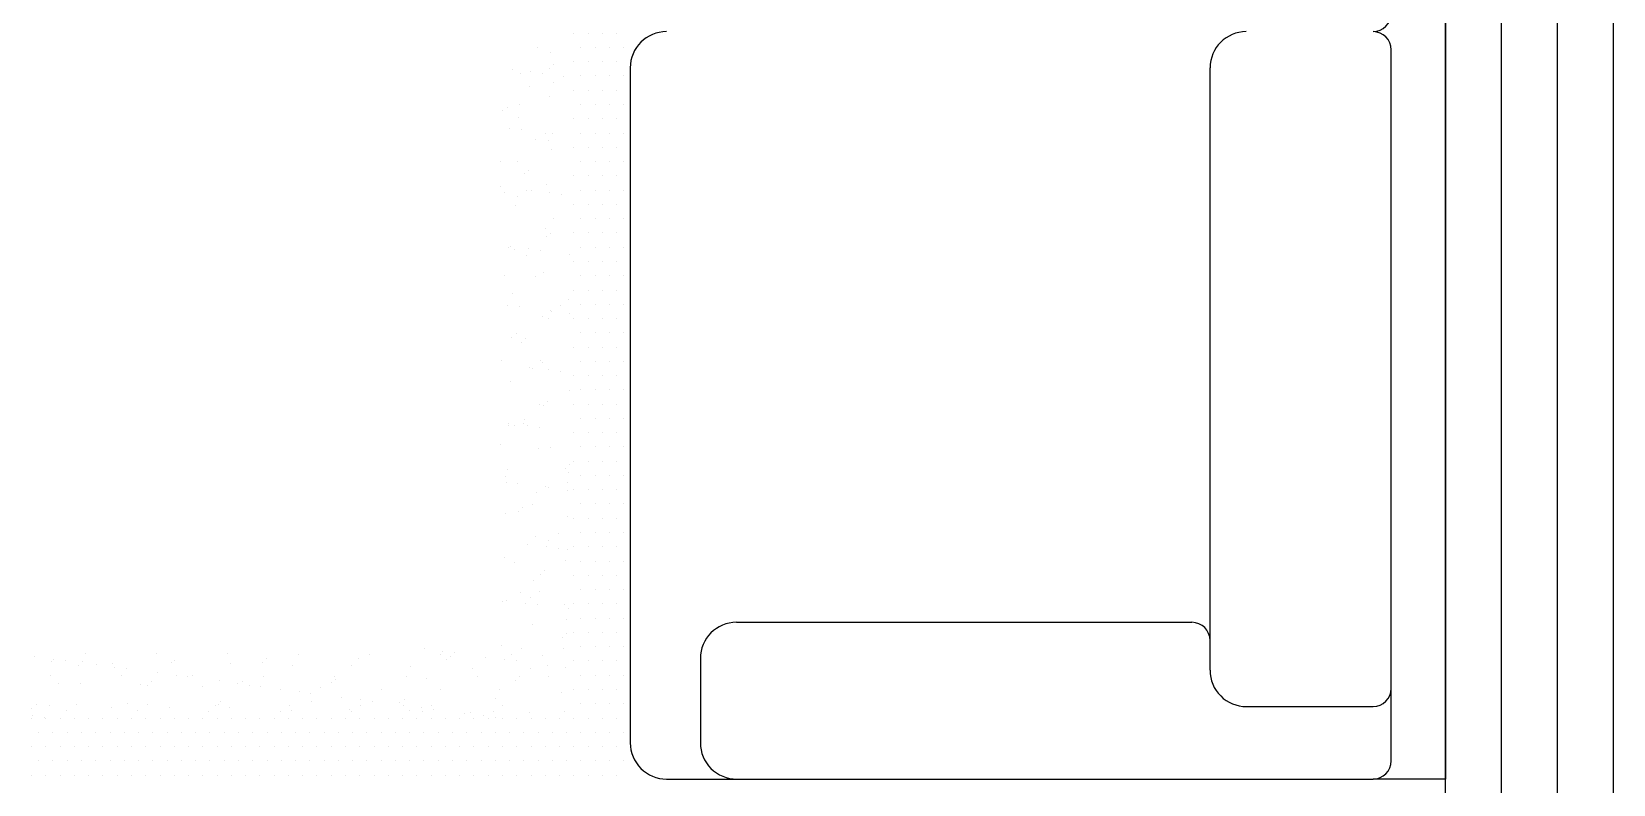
# Model space of a CAD drawing. Header units: millimetres. Extents: x -336 to -33, y -135 to 770.
# Drawn here: x -323.064 to -320.235, y 722.619 to 723.965 of the extents above; entities that cross this region are included whole.
import ezdxf

# ---------------------------------------------------------------- set-up
doc = ezdxf.new("R2010")
doc.units = ezdxf.units.MM
doc.header["$LTSCALE"] = 50
doc.header["$MEASUREMENT"] = 0
doc.layers.get('0').update_dxf_attribs({"linetype": 'CONTINUOUS'})
doc.layers.add('-HIDRO', color=8, linetype='CONTINUOUS')

# ---------------------------------------------------------------- blocks, each defined once
blk = doc.blocks.new('A$C7AFB675E')
at = {"color": 8}
for p, q in [((3.5035, 3.7432), (5.1585, 3.7432)), ((5.1585, 3.7432), (5.1585, 3.6632)), ((5.0585, 3.6832), (4.3535, 3.6832)), ((5.1385, 3.6832), (5.0585, 3.6832)), ((5.0785, 3.5232), (5.0785, 3.6632)), ((5.1585, 2.8832), (5.1585, 3.6632)), ((5.0385, 3.4832), (4.3735, 3.4832)), ((4.9855, 2.9606), (4.9855, 3.4632)), ((5.0255, 2.9206), (5.1185, 2.9206)), ((4.3509, 2.836), (4.3509, 2.836)), ((4.3735, 2.8432), (4.9185, 2.8432)), ((4.3824, 2.836), (4.3824, 2.836)), ((4.4139, 2.836), (4.4139, 2.836)), ((4.4454, 2.836), (4.4454, 2.836)), ((4.4769, 2.836), (4.4769, 2.836)), ((4.5084, 2.836), (4.5084, 2.836)), ((4.5399, 2.836), (4.5399, 2.836)), ((4.5714, 2.836), (4.5714, 2.836)), ((4.6029, 2.836), (4.6029, 2.836)), ((4.6344, 2.836), (4.6344, 2.836)), ((4.6659, 2.836), (4.6659, 2.836)), ((4.6974, 2.836), (4.6974, 2.836)), ((4.7289, 2.836), (4.7289, 2.836)), ((4.7604, 2.836), (4.7604, 2.836)), ((4.7919, 2.836), (4.7919, 2.836)), ((4.8234, 2.836), (4.8234, 2.836)), ((4.8549, 2.836), (4.8549, 2.836)), ((4.8864, 2.836), (4.8864, 2.836)), ((4.9179, 2.836), (4.9179, 2.836)), ((4.9185, 2.8432), (5.1185, 2.8432)), ((4.9494, 2.836), (4.9494, 2.836)), ((4.9809, 2.836), (4.9809, 2.836)), ((5.0124, 2.836), (5.0124, 2.836)), ((5.0439, 2.836), (5.0439, 2.836)), ((5.0754, 2.836), (5.0754, 2.836)), ((5.1069, 2.836), (5.1069, 2.836)), ((5.1384, 2.836), (5.1384, 2.836)), ((4.3352, 2.8282), (4.3352, 2.8282)), ((4.3352, 2.8124), (4.3352, 2.8124)), ((4.3509, 2.8203), (4.3509, 2.8203)), ((4.3667, 2.8282), (4.3667, 2.8282)), ((4.3667, 2.8124), (4.3667, 2.8124)), ((4.3824, 2.8203), (4.3824, 2.8203)), ((4.3982, 2.8282), (4.3982, 2.8282)), ((4.3982, 2.8124), (4.3982, 2.8124)), ((4.4139, 2.8203), (4.4139, 2.8203)), ((4.4297, 2.8282), (4.4297, 2.8282)), ((4.4297, 2.8124), (4.4297, 2.8124)), ((4.4454, 2.8203), (4.4454, 2.8203)), ((4.4612, 2.8282), (4.4612, 2.8282)), ((4.4612, 2.8124), (4.4612, 2.8124)), ((4.4769, 2.8203), (4.4769, 2.8203)), ((4.4927, 2.8282), (4.4927, 2.8282)), ((4.4927, 2.8124), (4.4927, 2.8124)), ((4.5084, 2.8203), (4.5084, 2.8203)), ((4.5242, 2.8282), (4.5242, 2.8282)), ((4.5242, 2.8124), (4.5242, 2.8124)), ((4.5399, 2.8203), (4.5399, 2.8203)), ((4.5557, 2.8282), (4.5557, 2.8282)), ((4.5557, 2.8124), (4.5557, 2.8124)), ((4.5714, 2.8203), (4.5714, 2.8203)), ((4.5872, 2.8282), (4.5872, 2.8282)), ((4.5872, 2.8124), (4.5872, 2.8124)), ((4.6029, 2.8203), (4.6029, 2.8203)), ((4.6187, 2.8282), (4.6187, 2.8282)), ((4.6187, 2.8124), (4.6187, 2.8124)), ((4.6344, 2.8203), (4.6344, 2.8203)), ((4.6502, 2.8282), (4.6502, 2.8282)), ((4.6502, 2.8124), (4.6502, 2.8124)), ((4.6659, 2.8203), (4.6659, 2.8203)), ((4.6817, 2.8282), (4.6817, 2.8282)), ((4.6817, 2.8124), (4.6817, 2.8124)), ((4.6974, 2.8203), (4.6974, 2.8203)), ((4.7132, 2.8282), (4.7132, 2.8282)), ((4.7132, 2.8124), (4.7132, 2.8124)), ((4.7289, 2.8203), (4.7289, 2.8203)), ((4.7447, 2.8282), (4.7447, 2.8282)), ((4.7447, 2.8124), (4.7447, 2.8124)), ((4.7604, 2.8203), (4.7604, 2.8203)), ((4.7762, 2.8282), (4.7762, 2.8282)), ((4.7762, 2.8124), (4.7762, 2.8124)), ((4.7919, 2.8203), (4.7919, 2.8203)), ((4.8077, 2.8282), (4.8077, 2.8282)), ((4.8077, 2.8124), (4.8077, 2.8124)), ((4.8234, 2.8203), (4.8234, 2.8203)), ((4.8392, 2.8282), (4.8392, 2.8282)), ((4.8392, 2.8124), (4.8392, 2.8124)), ((4.8549, 2.8203), (4.8549, 2.8203)), ((4.8707, 2.8282), (4.8707, 2.8282)), ((4.8707, 2.8124), (4.8707, 2.8124)), ((4.8864, 2.8203), (4.8864, 2.8203)), ((4.9022, 2.8282), (4.9022, 2.8282)), ((4.9022, 2.8124), (4.9022, 2.8124)), ((4.9179, 2.8203), (4.9179, 2.8203)), ((4.9337, 2.8282), (4.9337, 2.8282)), ((4.9337, 2.8124), (4.9337, 2.8124)), ((4.9494, 2.8203), (4.9494, 2.8203)), ((4.9652, 2.8282), (4.9652, 2.8282)), ((4.9652, 2.8124), (4.9652, 2.8124)), ((4.9809, 2.8203), (4.9809, 2.8203)), ((4.9967, 2.8282), (4.9967, 2.8282)), ((4.9967, 2.8124), (4.9967, 2.8124)), ((5.0124, 2.8203), (5.0124, 2.8203)), ((5.0282, 2.8282), (5.0282, 2.8282)), ((5.0282, 2.8124), (5.0282, 2.8124)), ((5.0439, 2.8203), (5.0439, 2.8203)), ((5.0597, 2.8282), (5.0597, 2.8282)), ((5.0597, 2.8124), (5.0597, 2.8124)), ((5.0754, 2.8203), (5.0754, 2.8203)), ((5.0912, 2.8282), (5.0912, 2.8282)), ((5.0912, 2.8124), (5.0912, 2.8124)), ((5.1069, 2.8203), (5.1069, 2.8203)), ((5.1227, 2.8282), (5.1227, 2.8282)), ((5.1227, 2.8124), (5.1227, 2.8124)), ((5.1384, 2.8203), (5.1384, 2.8203)), ((5.1542, 2.8282), (5.1542, 2.8282)), ((5.1542, 2.8124), (5.1542, 2.8124)), ((4.3352, 2.7967), (4.3352, 2.7967)), ((4.3509, 2.8045), (4.3509, 2.8045)), ((4.3667, 2.7967), (4.3667, 2.7967)), ((4.3824, 2.8045), (4.3824, 2.8045)), ((4.3982, 2.7967), (4.3982, 2.7967)), ((4.4139, 2.8045), (4.4139, 2.8045)), ((4.4297, 2.7967), (4.4297, 2.7967)), ((4.4454, 2.8045), (4.4454, 2.8045)), ((4.4612, 2.7967), (4.4612, 2.7967)), ((4.4769, 2.8045), (4.4769, 2.8045)), ((4.4927, 2.7967), (4.4927, 2.7967)), ((4.5084, 2.8045), (4.5084, 2.8045)), ((4.5242, 2.7967), (4.5242, 2.7967)), ((4.5399, 2.8045), (4.5399, 2.8045)), ((4.5557, 2.7967), (4.5557, 2.7967)), ((4.5714, 2.8045), (4.5714, 2.8045)), ((4.5872, 2.7967), (4.5872, 2.7967)), ((4.6029, 2.8045), (4.6029, 2.8045)), ((4.6187, 2.7967), (4.6187, 2.7967)), ((4.6344, 2.8045), (4.6344, 2.8045)), ((4.6502, 2.7967), (4.6502, 2.7967)), ((4.6659, 2.8045), (4.6659, 2.8045)), ((4.6817, 2.7967), (4.6817, 2.7967)), ((4.6974, 2.8045), (4.6974, 2.8045)), ((4.7132, 2.7967), (4.7132, 2.7967)), ((4.7289, 2.8045), (4.7289, 2.8045)), ((4.7447, 2.7967), (4.7447, 2.7967)), ((4.7604, 2.8045), (4.7604, 2.8045)), ((4.7762, 2.7967), (4.7762, 2.7967)), ((4.7919, 2.8045), (4.7919, 2.8045)), ((4.8077, 2.7967), (4.8077, 2.7967)), ((4.8234, 2.8045), (4.8234, 2.8045)), ((4.8392, 2.7967), (4.8392, 2.7967)), ((4.8549, 2.8045), (4.8549, 2.8045)), ((4.8707, 2.7967), (4.8707, 2.7967)), ((4.8864, 2.8045), (4.8864, 2.8045)), ((4.9022, 2.7967), (4.9022, 2.7967)), ((4.9179, 2.8045), (4.9179, 2.8045)), ((4.9337, 2.7967), (4.9337, 2.7967)), ((4.9494, 2.8045), (4.9494, 2.8045)), ((4.9652, 2.7967), (4.9652, 2.7967)), ((4.9809, 2.8045), (4.9809, 2.8045)), ((4.9967, 2.7967), (4.9967, 2.7967)), ((5.0124, 2.8045), (5.0124, 2.8045)), ((5.0282, 2.7967), (5.0282, 2.7967)), ((5.0439, 2.8045), (5.0439, 2.8045)), ((5.0597, 2.7967), (5.0597, 2.7967)), ((5.0754, 2.8045), (5.0754, 2.8045)), ((5.0912, 2.7967), (5.0912, 2.7967)), ((5.1069, 2.8045), (5.1069, 2.8045)), ((5.1227, 2.7967), (5.1227, 2.7967)), ((5.1384, 2.8045), (5.1384, 2.8045)), ((5.1542, 2.7967), (5.1542, 2.7967)), ((4.3352, 2.7809), (4.3352, 2.7809)), ((4.3509, 2.7888), (4.3509, 2.7888)), ((4.3667, 2.7809), (4.3667, 2.7809)), ((4.3824, 2.7888), (4.3824, 2.7888)), ((4.3982, 2.7809), (4.3982, 2.7809)), ((4.4139, 2.7888), (4.4139, 2.7888)), ((4.4297, 2.7809), (4.4297, 2.7809)), ((4.4454, 2.7888), (4.4454, 2.7888)), ((4.4612, 2.7809), (4.4612, 2.7809)), ((4.4769, 2.7888), (4.4769, 2.7888)), ((4.4927, 2.7809), (4.4927, 2.7809)), ((4.5084, 2.7888), (4.5084, 2.7888)), ((4.5242, 2.7809), (4.5242, 2.7809)), ((4.5399, 2.7888), (4.5399, 2.7888)), ((4.5557, 2.7809), (4.5557, 2.7809)), ((4.5714, 2.7888), (4.5714, 2.7888)), ((4.579, 2.7764), (4.579, 2.7764)), ((4.5872, 2.7809), (4.5872, 2.7809)), ((4.6029, 2.7888), (4.6029, 2.7888)), ((4.6187, 2.7809), (4.6187, 2.7809)), ((4.6344, 2.7888), (4.6344, 2.7888)), ((4.6502, 2.7809), (4.6502, 2.7809)), ((4.6659, 2.7888), (4.6659, 2.7888)), ((4.6817, 2.7809), (4.6817, 2.7809)), ((4.6974, 2.7888), (4.6974, 2.7888)), ((4.7132, 2.7809), (4.7132, 2.7809)), ((4.7289, 2.7888), (4.7289, 2.7888)), ((4.7447, 2.7809), (4.7447, 2.7809)), ((4.7604, 2.7888), (4.7604, 2.7888)), ((4.7762, 2.7809), (4.7762, 2.7809)), ((4.7919, 2.7888), (4.7919, 2.7888)), ((4.8077, 2.7809), (4.8077, 2.7809)), ((4.8115, 2.7762), (4.8115, 2.7762)), ((4.8234, 2.7888), (4.8234, 2.7888)), ((4.8392, 2.7809), (4.8392, 2.7809)), ((4.8549, 2.7888), (4.8549, 2.7888)), ((4.8707, 2.7809), (4.8707, 2.7809)), ((4.8864, 2.7888), (4.8864, 2.7888)), ((4.9022, 2.7809), (4.9022, 2.7809)), ((4.9179, 2.7888), (4.9179, 2.7888)), ((4.9337, 2.7809), (4.9337, 2.7809)), ((4.9494, 2.7888), (4.9494, 2.7888)), ((4.9652, 2.7809), (4.9652, 2.7809)), ((4.9809, 2.7888), (4.9809, 2.7888)), ((4.9967, 2.7809), (4.9967, 2.7809)), ((5.0124, 2.7888), (5.0124, 2.7888)), ((5.0282, 2.7809), (5.0282, 2.7809)), ((5.0439, 2.7888), (5.0439, 2.7888)), ((5.0597, 2.7809), (5.0597, 2.7809)), ((5.0754, 2.7888), (5.0754, 2.7888)), ((5.0912, 2.7809), (5.0912, 2.7809)), ((5.1069, 2.7888), (5.1069, 2.7888)), ((5.1227, 2.7809), (5.1227, 2.7809)), ((5.1384, 2.7888), (5.1384, 2.7888)), ((5.1542, 2.7809), (5.1542, 2.7809)), ((4.3696, 2.759), (4.3696, 2.759)), ((4.3828, 2.7696), (4.3828, 2.7696)), ((4.3896, 2.759), (4.3896, 2.759)), ((4.5128, 2.7676), (4.5128, 2.7676)), ((4.6295, 2.775), (4.6295, 2.775)), ((4.6354, 2.7667), (4.6354, 2.7667)), ((4.6444, 2.7759), (4.6444, 2.7759)), ((4.7083, 2.7658), (4.7083, 2.7658)), ((4.7297, 2.7759), (4.7297, 2.7759)), ((4.8157, 2.7715), (4.8157, 2.7715)), ((4.8197, 2.7754), (4.8197, 2.7754)), ((4.8316, 2.7735), (4.8316, 2.7735)), ((4.8399, 2.774), (4.8399, 2.774)), ((4.8683, 2.7738), (4.8683, 2.7738)), ((4.8879, 2.7638), (4.8879, 2.7638)), ((4.9038, 2.7639), (4.9038, 2.7639)), ((4.9052, 2.7737), (4.9052, 2.7737)), ((4.9168, 2.7722), (4.9168, 2.7722)), ((4.9654, 2.7706), (4.9654, 2.7706)), ((4.9705, 2.7749), (4.9705, 2.7749)), ((4.9823, 2.773), (4.9823, 2.773)), ((4.9977, 2.7727), (4.9977, 2.7727)), ((5.0019, 2.7681), (5.0019, 2.7681)), ((5.0139, 2.769), (5.0139, 2.769)), ((5.0354, 2.7721), (5.0354, 2.7721)), ((5.0625, 2.7674), (5.0625, 2.7674)), ((5.0841, 2.7705), (5.0841, 2.7705)), ((5.0912, 2.7652), (5.0912, 2.7652)), ((5.1069, 2.773), (5.1069, 2.773)), ((5.1227, 2.7652), (5.1227, 2.7652)), ((5.1384, 2.773), (5.1384, 2.773)), ((5.1542, 2.7652), (5.1542, 2.7652)), ((4.3566, 2.7557), (4.3566, 2.7557)), ((4.3738, 2.7543), (4.3738, 2.7543)), ((4.3795, 2.7463), (4.3795, 2.7463)), ((4.4052, 2.7541), (4.4052, 2.7541)), ((4.4459, 2.7493), (4.4459, 2.7493)), ((4.4462, 2.7573), (4.4462, 2.7573)), ((4.4537, 2.7525), (4.4537, 2.7525)), ((4.4634, 2.7565), (4.4634, 2.7565)), ((4.5023, 2.7509), (4.5023, 2.7509)), ((4.5111, 2.7545), (4.5111, 2.7545)), ((4.5403, 2.7585), (4.5403, 2.7585)), ((4.5508, 2.7493), (4.5508, 2.7493)), ((4.5558, 2.7555), (4.5558, 2.7555)), ((4.56, 2.7509), (4.56, 2.7509)), ((4.575, 2.7444), (4.575, 2.7444)), ((4.5994, 2.7477), (4.5994, 2.7477)), ((4.6417, 2.7554), (4.6417, 2.7554)), ((4.6421, 2.7561), (4.6421, 2.7561)), ((4.648, 2.7461), (4.648, 2.7461)), ((4.6496, 2.7531), (4.6496, 2.7531)), ((4.6965, 2.7446), (4.6965, 2.7446)), ((4.6985, 2.7463), (4.6985, 2.7463)), ((4.7066, 2.7526), (4.7066, 2.7526)), ((4.742, 2.7521), (4.742, 2.7521)), ((4.7451, 2.743), (4.7451, 2.743)), ((4.7463, 2.7474), (4.7463, 2.7474)), ((4.7705, 2.7425), (4.7705, 2.7425)), ((4.7928, 2.7556), (4.7928, 2.7556)), ((4.7936, 2.7414), (4.7936, 2.7414)), ((4.8358, 2.7496), (4.8358, 2.7496)), ((4.8372, 2.7535), (4.8372, 2.7535)), ((4.8947, 2.7531), (4.8947, 2.7531)), ((4.9021, 2.7508), (4.9021, 2.7508)), ((4.9282, 2.7486), (4.9282, 2.7486)), ((4.9325, 2.744), (4.9325, 2.744)), ((4.951, 2.7434), (4.951, 2.7434)), ((5.022, 2.7462), (5.022, 2.7462)), ((5.0327, 2.7517), (5.0327, 2.7517)), ((5.0454, 2.7526), (5.0454, 2.7526)), ((5.0912, 2.7494), (5.0912, 2.7494)), ((5.1069, 2.7573), (5.1069, 2.7573)), ((5.1069, 2.7415), (5.1069, 2.7415)), ((5.1227, 2.7494), (5.1227, 2.7494)), ((5.1384, 2.7573), (5.1384, 2.7573)), ((5.1384, 2.7415), (5.1384, 2.7415)), ((5.1542, 2.7494), (5.1542, 2.7494)), ((4.3508, 2.7411), (4.3508, 2.7411)), ((4.3778, 2.7331), (4.3778, 2.7331)), ((4.3939, 2.7324), (4.3939, 2.7324)), ((4.4527, 2.7386), (4.4527, 2.7386)), ((4.4863, 2.7314), (4.4863, 2.7314)), ((4.4906, 2.7268), (4.4906, 2.7268)), ((4.5084, 2.734), (4.5084, 2.734)), ((4.509, 2.7289), (4.509, 2.7289)), ((4.5733, 2.7313), (4.5733, 2.7313)), ((4.5801, 2.729), (4.5801, 2.729)), ((4.6034, 2.7382), (4.6034, 2.7382)), ((4.6726, 2.728), (4.6726, 2.728)), ((4.7039, 2.7322), (4.7039, 2.7322)), ((4.7052, 2.7357), (4.7052, 2.7357)), ((4.7616, 2.726), (4.7616, 2.726)), ((4.7664, 2.7255), (4.7664, 2.7255)), ((4.7688, 2.7294), (4.7688, 2.7294)), ((4.8422, 2.7398), (4.8422, 2.7398)), ((4.856, 2.7352), (4.856, 2.7352)), ((4.8588, 2.7245), (4.8588, 2.7245)), ((4.8907, 2.7382), (4.8907, 2.7382)), ((4.8994, 2.7303), (4.8994, 2.7303)), ((4.9393, 2.7366), (4.9393, 2.7366)), ((4.9578, 2.7328), (4.9578, 2.7328)), ((4.9643, 2.7275), (4.9643, 2.7275)), ((4.966, 2.7407), (4.966, 2.7407)), ((4.9878, 2.735), (4.9878, 2.735)), ((5.0364, 2.7334), (5.0364, 2.7334)), ((5.085, 2.7319), (5.085, 2.7319)), ((5.0912, 2.7337), (5.0912, 2.7337)), ((5.1069, 2.7258), (5.1069, 2.7258)), ((5.1227, 2.7337), (5.1227, 2.7337)), ((5.1384, 2.7258), (5.1384, 2.7258)), ((5.1542, 2.7337), (5.1542, 2.7337)), ((4.3751, 2.7127), (4.3751, 2.7127)), ((4.3802, 2.7216), (4.3802, 2.7216)), ((4.4139, 2.7207), (4.4139, 2.7207)), ((4.4169, 2.7073), (4.4169, 2.7073)), ((4.4288, 2.72), (4.4288, 2.72)), ((4.44, 2.7099), (4.44, 2.7099)), ((4.4417, 2.723), (4.4417, 2.723)), ((4.4774, 2.7184), (4.4774, 2.7184)), ((4.5158, 2.7183), (4.5158, 2.7183)), ((4.5259, 2.7168), (4.5259, 2.7168)), ((4.5706, 2.7108), (4.5706, 2.7108)), ((4.5721, 2.7086), (4.5721, 2.7086)), ((4.5745, 2.7152), (4.5745, 2.7152)), ((4.623, 2.7137), (4.623, 2.7137)), ((4.6355, 2.708), (4.6355, 2.708)), ((4.6372, 2.7212), (4.6372, 2.7212)), ((4.6665, 2.7178), (4.6665, 2.7178)), ((4.6716, 2.7121), (4.6716, 2.7121)), ((4.6768, 2.7233), (4.6768, 2.7233)), ((4.7201, 2.7105), (4.7201, 2.7105)), ((4.7661, 2.7089), (4.7661, 2.7089)), ((4.7683, 2.7154), (4.7683, 2.7154)), ((4.7687, 2.7089), (4.7687, 2.7089)), ((4.8172, 2.7073), (4.8172, 2.7073)), ((4.8327, 2.7193), (4.8327, 2.7193)), ((4.863, 2.7199), (4.863, 2.7199)), ((4.9191, 2.7149), (4.9191, 2.7149)), ((4.9526, 2.7221), (4.9526, 2.7221)), ((4.9616, 2.7071), (4.9616, 2.7071)), ((5.0141, 2.723), (5.0141, 2.723)), ((5.0209, 2.7124), (5.0209, 2.7124)), ((5.0282, 2.7174), (5.0282, 2.7174)), ((5.045, 2.7211), (5.045, 2.7211)), ((5.0493, 2.7165), (5.0493, 2.7165)), ((5.0912, 2.7179), (5.0912, 2.7179)), ((5.1069, 2.71), (5.1069, 2.71)), ((5.1227, 2.7179), (5.1227, 2.7179)), ((5.1384, 2.71), (5.1384, 2.71)), ((5.1542, 2.7179), (5.1542, 2.7179)), ((4.4211, 2.7027), (4.4211, 2.7027)), ((4.477, 2.7004), (4.477, 2.7004)), ((4.5039, 2.6998), (4.5039, 2.6998)), ((4.5107, 2.7049), (4.5107, 2.7049)), ((4.6031, 2.7039), (4.6031, 2.7039)), ((4.6969, 2.7014), (4.6969, 2.7014)), ((4.7893, 2.7004), (4.7893, 2.7004)), ((4.8247, 2.7056), (4.8247, 2.7056)), ((4.831, 2.7062), (4.831, 2.7062)), ((4.8658, 2.7057), (4.8658, 2.7057)), ((4.9144, 2.7041), (4.9144, 2.7041)), ((4.9629, 2.7025), (4.9629, 2.7025)), ((5.0115, 2.701), (5.0115, 2.701)), ((5.0265, 2.7043), (5.0265, 2.7043)), ((5.06, 2.6994), (5.06, 2.6994)), ((5.0693, 2.6945), (5.0693, 2.6945)), ((5.0772, 2.7027), (5.0772, 2.7027)), ((5.084, 2.6921), (5.084, 2.6921)), ((5.0904, 2.6942), (5.0904, 2.6942)), ((5.0912, 2.7022), (5.0912, 2.7022)), ((5.1069, 2.6943), (5.1069, 2.6943)), ((5.1227, 2.7022), (5.1227, 2.7022)), ((5.1384, 2.6943), (5.1384, 2.6943)), ((5.1542, 2.7022), (5.1542, 2.7022)), ((5.0238, 2.6838), (5.0238, 2.6838)), ((5.0453, 2.6742), (5.0453, 2.6742)), ((5.0887, 2.6811), (5.0887, 2.6811)), ((5.0912, 2.6864), (5.0912, 2.6864)), ((5.1069, 2.6785), (5.1069, 2.6785)), ((5.1227, 2.6864), (5.1227, 2.6864)), ((5.1384, 2.6785), (5.1384, 2.6785)), ((5.1542, 2.6864), (5.1542, 2.6864)), ((5.0367, 2.669), (5.0367, 2.669)), ((5.0853, 2.6674), (5.0853, 2.6674)), ((5.086, 2.6606), (5.086, 2.6606)), ((5.0912, 2.6707), (5.0912, 2.6707)), ((5.0912, 2.6549), (5.0912, 2.6549)), ((5.1069, 2.6628), (5.1069, 2.6628)), ((5.1227, 2.6707), (5.1227, 2.6707)), ((5.1227, 2.6549), (5.1227, 2.6549)), ((5.1384, 2.6628), (5.1384, 2.6628)), ((5.1542, 2.6707), (5.1542, 2.6707)), ((5.1542, 2.6549), (5.1542, 2.6549)), ((5.0175, 2.6365), (5.0175, 2.6365)), ((5.0193, 2.6496), (5.0193, 2.6496)), ((5.0229, 2.6453), (5.0229, 2.6453)), ((5.0271, 2.6407), (5.0271, 2.6407)), ((5.0912, 2.6392), (5.0912, 2.6392)), ((5.1069, 2.647), (5.1069, 2.647)), ((5.1227, 2.6392), (5.1227, 2.6392)), ((5.1384, 2.647), (5.1384, 2.647)), ((5.1542, 2.6392), (5.1542, 2.6392)), ((5.0207, 2.6339), (5.0207, 2.6339)), ((5.0592, 2.6334), (5.0592, 2.6334)), ((5.0771, 2.6242), (5.0771, 2.6242)), ((5.0815, 2.6264), (5.0815, 2.6264)), ((5.0912, 2.6234), (5.0912, 2.6234)), ((5.1069, 2.6313), (5.1069, 2.6313)), ((5.1227, 2.6234), (5.1227, 2.6234)), ((5.1384, 2.6313), (5.1384, 2.6313)), ((5.1542, 2.6234), (5.1542, 2.6234)), ((5.0148, 2.616), (5.0148, 2.616)), ((5.0472, 2.6188), (5.0472, 2.6188)), ((5.0797, 2.6132), (5.0797, 2.6132)), ((5.0838, 2.6136), (5.0838, 2.6136)), ((5.0912, 2.6077), (5.0912, 2.6077)), ((5.1069, 2.6155), (5.1069, 2.6155)), ((5.1227, 2.6077), (5.1227, 2.6077)), ((5.1384, 2.6155), (5.1384, 2.6155)), ((5.1542, 2.6077), (5.1542, 2.6077)), ((5.0343, 2.6009), (5.0343, 2.6009)), ((5.0451, 2.5957), (5.0451, 2.5957)), ((5.0702, 2.5937), (5.0702, 2.5937)), ((5.0745, 2.589), (5.0745, 2.589)), ((5.077, 2.5928), (5.077, 2.5928)), ((5.0828, 2.5993), (5.0828, 2.5993)), ((5.0912, 2.5919), (5.0912, 2.5919)), ((5.1069, 2.5998), (5.1069, 2.5998)), ((5.1069, 2.584), (5.1069, 2.584)), ((5.1227, 2.5919), (5.1227, 2.5919)), ((5.1384, 2.5998), (5.1384, 2.5998)), ((5.1384, 2.584), (5.1384, 2.584)), ((5.1542, 2.5919), (5.1542, 2.5919)), ((5.0595, 2.5689), (5.0595, 2.5689)), ((5.0912, 2.5762), (5.0912, 2.5762)), ((5.1069, 2.5683), (5.1069, 2.5683)), ((5.1227, 2.5762), (5.1227, 2.5762)), ((5.1384, 2.5683), (5.1384, 2.5683)), ((5.1542, 2.5762), (5.1542, 2.5762)), ((5.0206, 2.5555), (5.0206, 2.5555)), ((5.0725, 2.5585), (5.0725, 2.5585)), ((5.0912, 2.5604), (5.0912, 2.5604)), ((5.1069, 2.5525), (5.1069, 2.5525)), ((5.1227, 2.5604), (5.1227, 2.5604)), ((5.1384, 2.5525), (5.1384, 2.5525)), ((5.1542, 2.5604), (5.1542, 2.5604)), ((5.0251, 2.543), (5.0251, 2.543)), ((5.0334, 2.535), (5.0334, 2.535)), ((5.0708, 2.5454), (5.0708, 2.5454)), ((5.0769, 2.5457), (5.0769, 2.5457)), ((5.082, 2.5334), (5.082, 2.5334)), ((5.0837, 2.5351), (5.0837, 2.5351)), ((5.0912, 2.5447), (5.0912, 2.5447)), ((5.1069, 2.5368), (5.1069, 2.5368)), ((5.1227, 2.5447), (5.1227, 2.5447)), ((5.1384, 2.5368), (5.1384, 2.5368)), ((5.1542, 2.5447), (5.1542, 2.5447)), ((5.045, 2.5172), (5.045, 2.5172)), ((5.0481, 2.5179), (5.0481, 2.5179)), ((5.0681, 2.5249), (5.0681, 2.5249)), ((5.0912, 2.5289), (5.0912, 2.5289)), ((5.1069, 2.521), (5.1069, 2.521)), ((5.1227, 2.5289), (5.1227, 2.5289)), ((5.1384, 2.521), (5.1384, 2.521)), ((5.1542, 2.5289), (5.1542, 2.5289)), ((5.0524, 2.5133), (5.0524, 2.5133)), ((5.057, 2.5009), (5.057, 2.5009)), ((5.0912, 2.5132), (5.0912, 2.5132)), ((5.0912, 2.4974), (5.0912, 2.4974)), ((5.1069, 2.5053), (5.1069, 2.5053)), ((5.1227, 2.5132), (5.1227, 2.5132)), ((5.1227, 2.4974), (5.1227, 2.4974)), ((5.1384, 2.5053), (5.1384, 2.5053)), ((5.1542, 2.5132), (5.1542, 2.5132)), ((5.1542, 2.4974), (5.1542, 2.4974)), ((5.0636, 2.4907), (5.0636, 2.4907)), ((5.0724, 2.4914), (5.0724, 2.4914)), ((5.0912, 2.4817), (5.0912, 2.4817)), ((5.1069, 2.4895), (5.1069, 2.4895)), ((5.1227, 2.4817), (5.1227, 2.4817)), ((5.1384, 2.4895), (5.1384, 2.4895)), ((5.1542, 2.4817), (5.1542, 2.4817)), ((5.0205, 2.477), (5.0205, 2.477)), ((5.0337, 2.4705), (5.0337, 2.4705)), ((5.0619, 2.4776), (5.0619, 2.4776)), ((5.0768, 2.4673), (5.0768, 2.4673)), ((5.0823, 2.4689), (5.0823, 2.4689)), ((5.0912, 2.4659), (5.0912, 2.4659)), ((5.1069, 2.4738), (5.1069, 2.4738)), ((5.1227, 2.4659), (5.1227, 2.4659)), ((5.1384, 2.4738), (5.1384, 2.4738)), ((5.1542, 2.4659), (5.1542, 2.4659)), ((5.0592, 2.4571), (5.0592, 2.4571)), ((5.0836, 2.4566), (5.0836, 2.4566)), ((5.0912, 2.4502), (5.0912, 2.4502)), ((5.1069, 2.458), (5.1069, 2.458)), ((5.1227, 2.4502), (5.1227, 2.4502)), ((5.1384, 2.458), (5.1384, 2.458)), ((5.1542, 2.4502), (5.1542, 2.4502)), ((5.026, 2.4422), (5.026, 2.4422)), ((5.0302, 2.4375), (5.0302, 2.4375)), ((5.0448, 2.4387), (5.0448, 2.4387)), ((5.0562, 2.4349), (5.0562, 2.4349)), ((5.0912, 2.4344), (5.0912, 2.4344)), ((5.1069, 2.4423), (5.1069, 2.4423)), ((5.1227, 2.4344), (5.1227, 2.4344)), ((5.1384, 2.4423), (5.1384, 2.4423)), ((5.1542, 2.4344), (5.1542, 2.4344)), ((5.0503, 2.4156), (5.0503, 2.4156)), ((5.0529, 2.4097), (5.0529, 2.4097)), ((5.0547, 2.4229), (5.0547, 2.4229)), ((5.0912, 2.4187), (5.0912, 2.4187)), ((5.1069, 2.4265), (5.1069, 2.4265)), ((5.1069, 2.4108), (5.1069, 2.4108)), ((5.1227, 2.4187), (5.1227, 2.4187)), ((5.1384, 2.4265), (5.1384, 2.4265)), ((5.1384, 2.4108), (5.1384, 2.4108)), ((5.1542, 2.4187), (5.1542, 2.4187)), ((5.0203, 2.3985), (5.0203, 2.3985)), ((5.0313, 2.4024), (5.0313, 2.4024)), ((5.0798, 2.4008), (5.0798, 2.4008)), ((5.0912, 2.4029), (5.0912, 2.4029)), ((5.1069, 2.395), (5.1069, 2.395)), ((5.1227, 2.4029), (5.1227, 2.4029)), ((5.1384, 2.395), (5.1384, 2.395)), ((5.1542, 2.4029), (5.1542, 2.4029)), ((5.0502, 2.3893), (5.0502, 2.3893)), ((5.0733, 2.3905), (5.0733, 2.3905)), ((5.0767, 2.3888), (5.0767, 2.3888)), ((5.0776, 2.3859), (5.0776, 2.3859)), ((5.0834, 2.3782), (5.0834, 2.3782)), ((5.0912, 2.3872), (5.0912, 2.3872)), ((5.1069, 2.3793), (5.1069, 2.3793)), ((5.1227, 2.3872), (5.1227, 2.3872)), ((5.1384, 2.3793), (5.1384, 2.3793)), ((5.1542, 2.3872), (5.1542, 2.3872)), ((5.0447, 2.3603), (5.0447, 2.3603)), ((5.0565, 2.3705), (5.0565, 2.3705)), ((5.0912, 2.3714), (5.0912, 2.3714)), ((5.1069, 2.3635), (5.1069, 2.3635)), ((5.1227, 2.3714), (5.1227, 2.3714)), ((5.1384, 2.3635), (5.1384, 2.3635)), ((5.1542, 2.3714), (5.1542, 2.3714)), ((5.0282, 2.3399), (5.0282, 2.3399)), ((5.044, 2.3419), (5.044, 2.3419)), ((5.0457, 2.355), (5.0457, 2.355)), ((5.0912, 2.3557), (5.0912, 2.3557)), ((5.0912, 2.3399), (5.0912, 2.3399)), ((5.1069, 2.3478), (5.1069, 2.3478)), ((5.1227, 2.3557), (5.1227, 2.3557)), ((5.1227, 2.3399), (5.1227, 2.3399)), ((5.1384, 2.3478), (5.1384, 2.3478)), ((5.1542, 2.3557), (5.1542, 2.3557)), ((5.1542, 2.3399), (5.1542, 2.3399)), ((5.0304, 2.3365), (5.0304, 2.3365)), ((5.079, 2.3349), (5.079, 2.3349)), ((5.0912, 2.3242), (5.0912, 2.3242)), ((5.1069, 2.332), (5.1069, 2.332)), ((5.1227, 2.3242), (5.1227, 2.3242)), ((5.1384, 2.332), (5.1384, 2.332)), ((5.1542, 2.3242), (5.1542, 2.3242)), ((5.0202, 2.32), (5.0202, 2.32)), ((5.0413, 2.3214), (5.0413, 2.3214)), ((5.0512, 2.3148), (5.0512, 2.3148)), ((5.0554, 2.3101), (5.0554, 2.3101)), ((5.0765, 2.3103), (5.0765, 2.3103)), ((5.0912, 2.3084), (5.0912, 2.3084)), ((5.1069, 2.3163), (5.1069, 2.3163)), ((5.1227, 2.3084), (5.1227, 2.3084)), ((5.1384, 2.3163), (5.1384, 2.3163)), ((5.1542, 2.3084), (5.1542, 2.3084)), ((5.0368, 2.2872), (5.0368, 2.2872)), ((5.0541, 2.3024), (5.0541, 2.3024)), ((5.0755, 2.2882), (5.0755, 2.2882)), ((5.0833, 2.2997), (5.0833, 2.2997)), ((5.0912, 2.2927), (5.0912, 2.2927)), ((5.1069, 2.3005), (5.1069, 2.3005)), ((5.1227, 2.2927), (5.1227, 2.2927)), ((5.1384, 2.3005), (5.1384, 2.3005)), ((5.1542, 2.2927), (5.1542, 2.2927)), ((5.0307, 2.272), (5.0307, 2.272)), ((5.0351, 2.2741), (5.0351, 2.2741)), ((5.0445, 2.2818), (5.0445, 2.2818)), ((5.0793, 2.2704), (5.0793, 2.2704)), ((5.0912, 2.2769), (5.0912, 2.2769)), ((5.1069, 2.2848), (5.1069, 2.2848)), ((5.1227, 2.2769), (5.1227, 2.2769)), ((5.1384, 2.2848), (5.1384, 2.2848)), ((5.1542, 2.2769), (5.1542, 2.2769)), ((5.0324, 2.2536), (5.0324, 2.2536)), ((5.0912, 2.2612), (5.0912, 2.2612)), ((5.1069, 2.269), (5.1069, 2.269)), ((5.1069, 2.2533), (5.1069, 2.2533)), ((5.1227, 2.2612), (5.1227, 2.2612)), ((5.1384, 2.269), (5.1384, 2.269)), ((5.1384, 2.2533), (5.1384, 2.2533)), ((5.1542, 2.2612), (5.1542, 2.2612)), ((5.02, 2.2416), (5.02, 2.2416)), ((5.0291, 2.239), (5.0291, 2.239)), ((5.0532, 2.2364), (5.0532, 2.2364)), ((5.0912, 2.2454), (5.0912, 2.2454)), ((5.1069, 2.2375), (5.1069, 2.2375)), ((5.1227, 2.2454), (5.1227, 2.2454)), ((5.1384, 2.2375), (5.1384, 2.2375)), ((5.1542, 2.2454), (5.1542, 2.2454)), ((5.0279, 2.2194), (5.0279, 2.2194)), ((5.0333, 2.2344), (5.0333, 2.2344)), ((5.0764, 2.2318), (5.0764, 2.2318)), ((5.0831, 2.2212), (5.0831, 2.2212)), ((5.0912, 2.2297), (5.0912, 2.2297)), ((5.1069, 2.2218), (5.1069, 2.2218)), ((5.1227, 2.2297), (5.1227, 2.2297)), ((5.1384, 2.2218), (5.1384, 2.2218)), ((5.1542, 2.2297), (5.1542, 2.2297)), ((5.0261, 2.2062), (5.0261, 2.2062)), ((5.0283, 2.2039), (5.0283, 2.2039)), ((5.0444, 2.2033), (5.0444, 2.2033)), ((5.0534, 2.2125), (5.0534, 2.2125)), ((5.0768, 2.2024), (5.0768, 2.2024)), ((5.0912, 2.2139), (5.0912, 2.2139)), ((5.1069, 2.206), (5.1069, 2.206)), ((5.1227, 2.2139), (5.1227, 2.2139)), ((5.1384, 2.206), (5.1384, 2.206)), ((5.1542, 2.2139), (5.1542, 2.2139)), ((5.0234, 2.1858), (5.0234, 2.1858)), ((5.0764, 2.1874), (5.0764, 2.1874)), ((5.0807, 2.1827), (5.0807, 2.1827)), ((5.0883, 2.183), (5.0883, 2.183)), ((5.0901, 2.1961), (5.0901, 2.1961)), ((5.0912, 2.1982), (5.0912, 2.1982)), ((5.1069, 2.1903), (5.1069, 2.1903)), ((5.1227, 2.1982), (5.1227, 2.1982)), ((5.1384, 2.1903), (5.1384, 2.1903)), ((5.1542, 2.1982), (5.1542, 2.1982)), ((5.0912, 2.1824), (5.0912, 2.1824)), ((5.1227, 2.1824), (5.1227, 2.1824)), ((5.1542, 2.1824), (5.1542, 2.1824))]:
    blk.add_line(p, q, dxfattribs=at)
for centre, radius, start, end in [((4.3135, 3.6632), 0.02, 0, 90), ((4.3535, 3.6632), 0.02, 90, 180), ((5.0585, 3.6632), 0.02, 0, 90), ((5.1385, 3.6632), 0.02, 0, 90), ((4.3735, 3.5232), 0.04, 180, 270), ((5.0385, 3.5232), 0.04, 270, 0), ((5.0055, 3.4632), 0.02, 90, 180), ((5.0255, 2.9606), 0.04, 180, 270), ((5.1185, 2.9606), 0.04, 270, 0), ((4.3735, 2.8832), 0.04, 180, 270), ((5.1185, 2.8832), 0.04, 270, 0)]:
    blk.add_arc(centre, radius, start, end, dxfattribs=at)

msp = doc.modelspace()

# ---------------------------------------------------------------- linework, layer by layer
at = {"layer": '-HIDRO', "linetype": 'Continuous'}
for p, q in [((-320.5353, 720.5994), (-320.5353, 724.5994)), ((-320.4353, 720.5994), (-320.4353, 724.5994)), ((-320.3353, 720.5994), (-320.3353, 724.5994)), ((-320.2353, 720.5994), (-320.2353, 724.5994))]:
    msp.add_line(p, q, dxfattribs=at)

# ---------------------------------------------------------------- block references
at = {"layer": '-HIDRO', "ltscale": 0.35, "xscale": 1.62, "yscale": 1.62, "zscale": 1.62, "rotation": 270}
msp.add_blockref('A$C7AFB675E', (-326.5993, 730.9852), dxfattribs=at)

doc.saveas('drawing.dxf')
